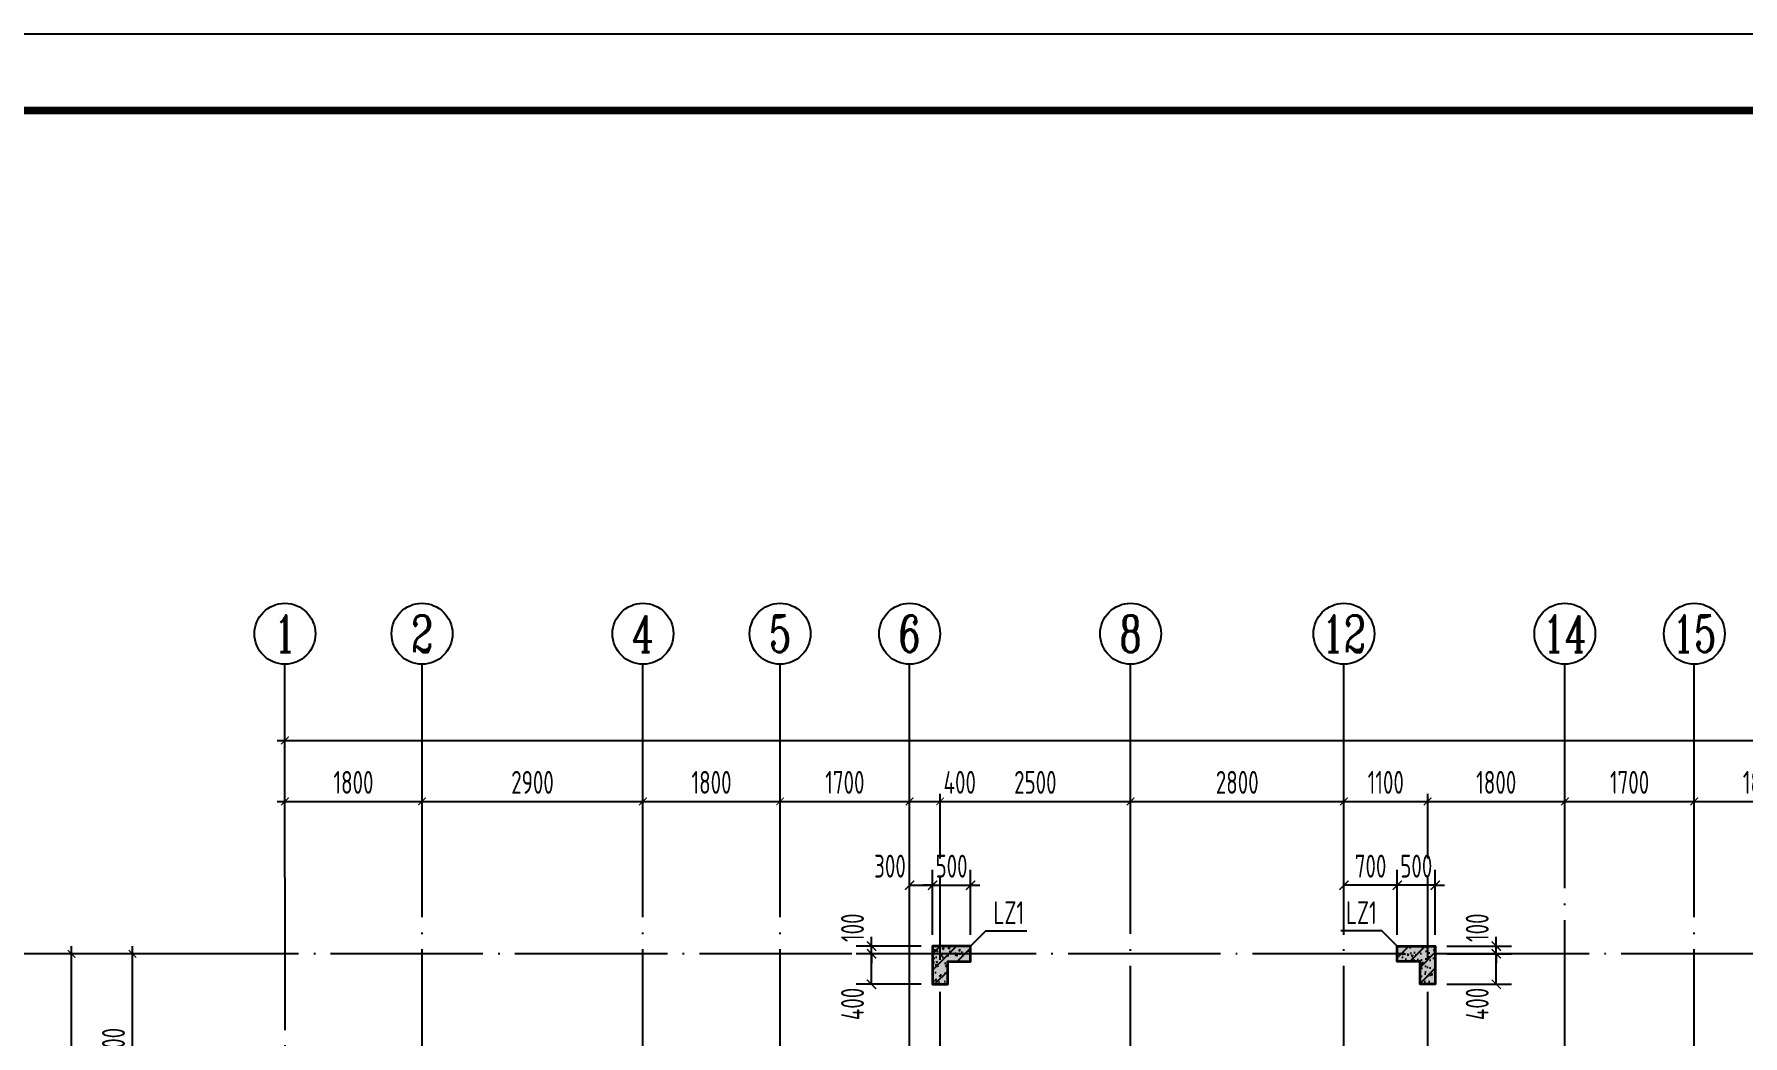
# Model space of a CAD drawing. Extents: x -812054 to 22247, y -644080 to 1003627.
# Drawn here: x -484306 to -461879, y -209654 to -196511 of the extents above; entities that cross this region are included whole.
import ezdxf
from ezdxf.enums import TextEntityAlignment as Align

# ---------------------------------------------------------------- set-up
doc = ezdxf.new("R2010")
doc.units = 0
doc.header["$LTSCALE"] = 1000
doc.linetypes.add('DOTE', pattern=[2.42, 2, -0.2, 0.02, -0.2])
doc.layers.get('0').update_dxf_attribs({"linetype": 'CONTINUOUS'})
doc.layers.get('DEFPOINTS').update_dxf_attribs({"linetype": 'CONTINUOUS'})
for name, color, linetype in [('-TK', 7, 'CONTINUOUS'), ('A-AXIS', 1, 'CONTINUOUS'), ('A-DOTE', 10, 'DOTE'), ('AXIS_NUM', 7, 'CONTINUOUS'), ('COLU_DE_TEXT', 7, 'CONTINUOUS'), ('LABEL', 1, 'CONTINUOUS'), ('S-Q墙标注', 3, 'CONTINUOUS'), ('S-X详图填充', 252, 'CONTINUOUS'), ('S-X详图实线', 4, 'CONTINUOUS'), ('S-Y一般标注', 3, 'CONTINUOUS'), ('S-Z柱填充', 252, 'CONTINUOUS'), ('S-Z柱实线', 6, 'CONTINUOUS')]:
    doc.layers.add(name, color=color, linetype=linetype)
doc.styles.add('TSSD_Axis', font='complex.shx', dxfattribs={"width": 0.7, "bigfont": 'hztxt.shx'})
doc.styles.add('TSSD_DIMENSION', font='Tssdeng.shx', dxfattribs={"width": 0.7, "bigfont": 'tssdchn.shx'})
doc.styles.add('TSSD_REIN', font='tssdeng.shx', dxfattribs={"width": 0.7, "height": 300, "bigfont": 'tssdchn.shx'})
doc.styles.add('结构文字', font='zstxt.shx', dxfattribs={"width": 0.7, "bigfont": 'zshz.shx'})
doc.dimstyles.new('STRUCK', dxfattribs={"dimtxt": 400, "dimasz": 121, "dimexe": 200, "dimexo": 150, "dimgap": 115, "dimtad": 1, "dimdec": 0, "dimdsep": 46, "dimtxsty": '结构文字', "dimblk": 'ARCHTICK', "dimcen": 400, "dimclrd": 3, "dimclre": 3, "dimclrt": 7, "dimadec": 0, "dimazin": 0, "dimtfac": 1, "dimtdec": 0, "dimtix": 1, "dimtmove": 2, "dimatfit": 3, "dimldrblk": '_DIMX', "dimfxl": 1, "dimtolj": 1, "dimtzin": 0, "dimarcsym": 0})
doc.dimstyles.new('TSSD_100_100', dxfattribs={"dimtxt": 300, "dimasz": 100, "dimexe": 100, "dimexo": 250, "dimgap": 100, "dimtad": 1, "dimdec": 0, "dimzin": 0, "dimdsep": 46, "dimtxsty": 'TSSD_DIMENSION', "dimblk": 'ARCHTICK', "dimcen": 0, "dimdle": 100, "dimclrt": 7, "dimadec": 0, "dimazin": 0, "dimtfac": 1, "dimtdec": 0, "dimtix": 1, "dimtmove": 2, "dimatfit": 3, "dimldrblk": 'ARCHTICK', "dimfxl": 1, "dimtolj": 1, "dimtzin": 0, "dimarcsym": 0})
pattern_1 = [(50, (-495292.39, -364363.86), (215.17805, -18.82564), [22.5, -247.5]), (355, (-495292.39, -364363.86), (-41.6254, 225.65764), [18, -198]), (100.4514, (-495274.46, -364365.43), (173.55281, 206.83186), [19.12206, -210.34263]), (46.1842, (-495292.4, -364303.86), (320.1723, -49.6557), [33.75, -371.25]), (96.6356, (-495265.7, -364308), (280.3988, 292.23536), [28.6831, -315.5139]), (351.1842, (-495292.4, -364303.86), (280.3986, 292.2356), [27, -297]), (21, (-495262.39, -364318.86), (179.07212, -120.78567), [22.5, -247.5]), (326, (-495262.39, -364318.86), (72.9946, 217.545), [18, -198]), (71.4514, (-495247.46, -364328.93), (252.0668, 96.75915), [19.12206, -210.34263]), (37.5, (-495292.39, -364363.865), (3.647957, 99.868156), [0, -195.6, 0, -201, 0, -198.75]), (7.5, (-495292.39, -364363.86), (78.92086, 118.32351), [0, -114.6, 0, -191.1, 0, -75.75]), (327.5, (-495359.29, -364363.865), (160.14673, -6.76646), [0, -75, 0, -234, 0, -310.5]), (317.5, (-495389.29, -364363.86), (174.95585, 30.0315), [0, -97.5, 0, -155.4, 0, -220.5]), (45, (-495292.39, -364363.86), (-106.06602, 106.06602), [])]

# ---------------------------------------------------------------- blocks, each defined once
blk = doc.blocks.new('ts_axno')
at = {"color": 0, "linetype": 'ByBlock', "lineweight": -2}
blk.add_circle((0, 0), 0.5, dxfattribs=at)
at = {"color": 0, "linetype": 'ByBlock', "lineweight": -2, "style": 'TSSD_Axis', "width": 0.7}
blk.add_attdef('A', text='', height=0.6, dxfattribs=at).set_placement((0, 0), align=Align.MIDDLE_CENTER)
blk = doc.blocks.new('_ArchTick')
at = {"color": 0, "linetype": 'ByBlock', "const_width": 0.15}
blk.add_lwpolyline([(-0.5, -0.5), (0.5, 0.5)], dxfattribs=at)
blk = doc.blocks.new('*D63')
at = {"layer": 'DEFPOINTS', "color": 0, "transparency": 16777216}
for p in [(6400, 22100), (4600, 21100), (6400, 21100)]:
    blk.add_point(p, dxfattribs=at)
at = {"layer": 'S-Y一般标注', "color": 0, "lineweight": -2, "transparency": 16777216}
for p, q in [((4500, 22100), (6500, 22100)), ((4600, 21350), (4600, 22200)), ((6400, 21350), (6400, 22200))]:
    blk.add_line(p, q, dxfattribs=at)
at = {"layer": 'S-Y一般标注', "color": 0, "lineweight": -2, "transparency": 16777216, "xscale": 100, "yscale": 100, "zscale": 100, "rotation": 180}
blk.add_blockref('_ArchTick', (4600, 22100), dxfattribs=at)
at = {"layer": 'S-Y一般标注', "color": 0, "lineweight": -2, "transparency": 16777216, "xscale": 100, "yscale": 100, "zscale": 100}
blk.add_blockref('_ArchTick', (6400, 22100), dxfattribs=at)
at = {"layer": 'S-Y一般标注', "color": 7, "transparency": 16777216, "insert": (5500, 22350), "char_height": 300, "attachment_point": 5, "style": 'TSSD_DIMENSION'}
blk.add_mtext('\\A1;1800', dxfattribs=at)
blk = doc.blocks.new('*D64')
at = {"layer": 'DEFPOINTS', "color": 0, "transparency": 16777216}
for p in [(9300, 22100), (6400, 21100), (9300, 21100)]:
    blk.add_point(p, dxfattribs=at)
at = {"layer": 'S-Y一般标注', "color": 0, "lineweight": -2, "transparency": 16777216}
for p, q in [((6300, 22100), (9400, 22100)), ((6400, 21350), (6400, 22200)), ((9300, 21350), (9300, 22200))]:
    blk.add_line(p, q, dxfattribs=at)
at = {"layer": 'S-Y一般标注', "color": 0, "lineweight": -2, "transparency": 16777216, "xscale": 100, "yscale": 100, "zscale": 100, "rotation": 180}
blk.add_blockref('_ArchTick', (6400, 22100), dxfattribs=at)
at = {"layer": 'S-Y一般标注', "color": 0, "lineweight": -2, "transparency": 16777216, "xscale": 100, "yscale": 100, "zscale": 100}
blk.add_blockref('_ArchTick', (9300, 22100), dxfattribs=at)
at = {"layer": 'S-Y一般标注', "color": 7, "transparency": 16777216, "insert": (7850, 22350), "char_height": 300, "attachment_point": 5, "style": 'TSSD_DIMENSION'}
blk.add_mtext('\\A1;2900', dxfattribs=at)
blk = doc.blocks.new('*D65')
at = {"layer": 'DEFPOINTS', "color": 0, "transparency": 16777216}
for p in [(11100, 22100), (9300, 21100), (11100, 21100)]:
    blk.add_point(p, dxfattribs=at)
at = {"layer": 'S-Y一般标注', "color": 0, "lineweight": -2, "transparency": 16777216}
for p, q in [((9200, 22100), (11200, 22100)), ((9300, 21350), (9300, 22200)), ((11100, 21350), (11100, 22200))]:
    blk.add_line(p, q, dxfattribs=at)
at = {"layer": 'S-Y一般标注', "color": 0, "lineweight": -2, "transparency": 16777216, "xscale": 100, "yscale": 100, "zscale": 100, "rotation": 180}
blk.add_blockref('_ArchTick', (9300, 22100), dxfattribs=at)
at = {"layer": 'S-Y一般标注', "color": 0, "lineweight": -2, "transparency": 16777216, "xscale": 100, "yscale": 100, "zscale": 100}
blk.add_blockref('_ArchTick', (11100, 22100), dxfattribs=at)
at = {"layer": 'S-Y一般标注', "color": 7, "transparency": 16777216, "insert": (10200, 22350), "char_height": 300, "attachment_point": 5, "style": 'TSSD_DIMENSION'}
blk.add_mtext('\\A1;1800', dxfattribs=at)
blk = doc.blocks.new('*D66')
at = {"layer": 'DEFPOINTS', "color": 0, "transparency": 16777216}
for p in [(12800, 22100), (11100, 21100), (12800, 21100)]:
    blk.add_point(p, dxfattribs=at)
at = {"layer": 'S-Y一般标注', "color": 0, "lineweight": -2, "transparency": 16777216}
for p, q in [((11000, 22100), (12900, 22100)), ((11100, 21350), (11100, 22200)), ((12800, 21350), (12800, 22200))]:
    blk.add_line(p, q, dxfattribs=at)
at = {"layer": 'S-Y一般标注', "color": 0, "lineweight": -2, "transparency": 16777216, "xscale": 100, "yscale": 100, "zscale": 100, "rotation": 180}
blk.add_blockref('_ArchTick', (11100, 22100), dxfattribs=at)
at = {"layer": 'S-Y一般标注', "color": 0, "lineweight": -2, "transparency": 16777216, "xscale": 100, "yscale": 100, "zscale": 100}
blk.add_blockref('_ArchTick', (12800, 22100), dxfattribs=at)
at = {"layer": 'S-Y一般标注', "color": 7, "transparency": 16777216, "insert": (11950, 22350), "char_height": 300, "attachment_point": 5, "style": 'TSSD_DIMENSION'}
blk.add_mtext('\\A1;1700', dxfattribs=at)
blk = doc.blocks.new('*D67')
at = {"layer": 'DEFPOINTS', "color": 0, "transparency": 16777216}
for p in [(13200, 22100), (12800, 21100), (13200, 21100)]:
    blk.add_point(p, dxfattribs=at)
at = {"layer": 'S-Y一般标注', "color": 0, "lineweight": -2, "transparency": 16777216}
for p, q in [((12700, 22100), (13300, 22100)), ((12800, 21350), (12800, 22200)), ((13200, 21350), (13200, 22200))]:
    blk.add_line(p, q, dxfattribs=at)
at = {"layer": 'S-Y一般标注', "color": 0, "lineweight": -2, "transparency": 16777216, "xscale": 100, "yscale": 100, "zscale": 100, "rotation": 180}
blk.add_blockref('_ArchTick', (12800, 22100), dxfattribs=at)
at = {"layer": 'S-Y一般标注', "color": 0, "lineweight": -2, "transparency": 16777216, "xscale": 100, "yscale": 100, "zscale": 100}
blk.add_blockref('_ArchTick', (13200, 22100), dxfattribs=at)
at = {"layer": 'S-Y一般标注', "color": 7, "transparency": 16777216, "insert": (13458, 22350), "char_height": 300, "attachment_point": 5, "style": 'TSSD_DIMENSION'}
blk.add_mtext('\\A1;400', dxfattribs=at)
blk = doc.blocks.new('*D68')
at = {"layer": 'DEFPOINTS', "color": 0, "transparency": 16777216}
for p in [(18500, 22100), (15700, 21100), (18500, 21100)]:
    blk.add_point(p, dxfattribs=at)
at = {"layer": 'S-Y一般标注', "color": 0, "lineweight": -2, "transparency": 16777216}
for p, q in [((15600, 22100), (18600, 22100)), ((15700, 21350), (15700, 22200)), ((18500, 21350), (18500, 22200))]:
    blk.add_line(p, q, dxfattribs=at)
at = {"layer": 'S-Y一般标注', "color": 0, "lineweight": -2, "transparency": 16777216, "xscale": 100, "yscale": 100, "zscale": 100, "rotation": 180}
blk.add_blockref('_ArchTick', (15700, 22100), dxfattribs=at)
at = {"layer": 'S-Y一般标注', "color": 0, "lineweight": -2, "transparency": 16777216, "xscale": 100, "yscale": 100, "zscale": 100}
blk.add_blockref('_ArchTick', (18500, 22100), dxfattribs=at)
at = {"layer": 'S-Y一般标注', "color": 7, "transparency": 16777216, "insert": (17100, 22350), "char_height": 300, "attachment_point": 5, "style": 'TSSD_DIMENSION'}
blk.add_mtext('\\A1;2800', dxfattribs=at)
blk = doc.blocks.new('*D69')
at = {"layer": 'DEFPOINTS', "color": 0, "transparency": 16777216}
for p in [(19600, 22100), (18500, 21100), (19600, 21100)]:
    blk.add_point(p, dxfattribs=at)
at = {"layer": 'S-Y一般标注', "color": 0, "lineweight": -2, "transparency": 16777216}
for p, q in [((18400, 22100), (19700, 22100)), ((18500, 21350), (18500, 22200)), ((19600, 21350), (19600, 22200))]:
    blk.add_line(p, q, dxfattribs=at)
at = {"layer": 'S-Y一般标注', "color": 0, "lineweight": -2, "transparency": 16777216, "xscale": 100, "yscale": 100, "zscale": 100, "rotation": 180}
blk.add_blockref('_ArchTick', (18500, 22100), dxfattribs=at)
at = {"layer": 'S-Y一般标注', "color": 0, "lineweight": -2, "transparency": 16777216, "xscale": 100, "yscale": 100, "zscale": 100}
blk.add_blockref('_ArchTick', (19600, 22100), dxfattribs=at)
at = {"layer": 'S-Y一般标注', "color": 7, "transparency": 16777216, "insert": (19050, 22350), "char_height": 300, "attachment_point": 5, "style": 'TSSD_DIMENSION'}
blk.add_mtext('\\A1;1100', dxfattribs=at)
blk = doc.blocks.new('*D70')
at = {"layer": 'DEFPOINTS', "color": 0, "transparency": 16777216}
for p in [(23100, 22100), (21400, 21100), (23100, 21100)]:
    blk.add_point(p, dxfattribs=at)
at = {"layer": 'S-Y一般标注', "color": 0, "lineweight": -2, "transparency": 16777216}
for p, q in [((21300, 22100), (23200, 22100)), ((21400, 21350), (21400, 22200)), ((23100, 21350), (23100, 22200))]:
    blk.add_line(p, q, dxfattribs=at)
at = {"layer": 'S-Y一般标注', "color": 0, "lineweight": -2, "transparency": 16777216, "xscale": 100, "yscale": 100, "zscale": 100, "rotation": 180}
blk.add_blockref('_ArchTick', (21400, 22100), dxfattribs=at)
at = {"layer": 'S-Y一般标注', "color": 0, "lineweight": -2, "transparency": 16777216, "xscale": 100, "yscale": 100, "zscale": 100}
blk.add_blockref('_ArchTick', (23100, 22100), dxfattribs=at)
at = {"layer": 'S-Y一般标注', "color": 7, "transparency": 16777216, "insert": (22250, 22350), "char_height": 300, "attachment_point": 5, "style": 'TSSD_DIMENSION'}
blk.add_mtext('\\A1;1700', dxfattribs=at)
blk = doc.blocks.new('*D71')
at = {"layer": 'DEFPOINTS', "color": 0, "transparency": 16777216}
for p in [(24900, 22100), (23100, 21100), (24900, 21100)]:
    blk.add_point(p, dxfattribs=at)
at = {"layer": 'S-Y一般标注', "color": 0, "lineweight": -2, "transparency": 16777216}
for p, q in [((23000, 22100), (25000, 22100)), ((23100, 21350), (23100, 22200)), ((24900, 21350), (24900, 22200))]:
    blk.add_line(p, q, dxfattribs=at)
at = {"layer": 'S-Y一般标注', "color": 0, "lineweight": -2, "transparency": 16777216, "xscale": 100, "yscale": 100, "zscale": 100, "rotation": 180}
blk.add_blockref('_ArchTick', (23100, 22100), dxfattribs=at)
at = {"layer": 'S-Y一般标注', "color": 0, "lineweight": -2, "transparency": 16777216, "xscale": 100, "yscale": 100, "zscale": 100}
blk.add_blockref('_ArchTick', (24900, 22100), dxfattribs=at)
at = {"layer": 'S-Y一般标注', "color": 7, "transparency": 16777216, "insert": (24000, 22350), "char_height": 300, "attachment_point": 5, "style": 'TSSD_DIMENSION'}
blk.add_mtext('\\A1;1800', dxfattribs=at)
blk = doc.blocks.new('*D85')
at = {"layer": 'DEFPOINTS', "color": 0, "transparency": 16777216}
for p in [(54600, 22900), (4600, 21100), (54600, 21100)]:
    blk.add_point(p, dxfattribs=at)
at = {"layer": 'S-Y一般标注', "color": 0, "lineweight": -2, "transparency": 16777216}
for p, q in [((4500, 22900), (54700, 22900)), ((4600, 21350), (4600, 23000)), ((54600, 21350), (54600, 23000))]:
    blk.add_line(p, q, dxfattribs=at)
at = {"layer": 'S-Y一般标注', "color": 0, "lineweight": -2, "transparency": 16777216, "xscale": 100, "yscale": 100, "zscale": 100, "rotation": 180}
blk.add_blockref('_ArchTick', (4600, 22900), dxfattribs=at)
at = {"layer": 'S-Y一般标注', "color": 0, "lineweight": -2, "transparency": 16777216, "xscale": 100, "yscale": 100, "zscale": 100}
blk.add_blockref('_ArchTick', (54600, 22900), dxfattribs=at)
at = {"layer": 'S-Y一般标注', "color": 7, "transparency": 16777216, "insert": (29600, 23150), "char_height": 300, "attachment_point": 5, "style": 'TSSD_DIMENSION'}
blk.add_mtext('\\A1;50000', dxfattribs=at)
blk = doc.blocks.new('*D92')
at = {"layer": 'DEFPOINTS', "color": 0, "transparency": 16777216}
for p in [(1800, 20100), (3600, 20100), (3600, 4600)]:
    blk.add_point(p, dxfattribs=at)
at = {"layer": 'S-Y一般标注', "color": 0, "lineweight": -2, "transparency": 16777216}
for p, q in [((1800, 4500), (1800, 20200)), ((3350, 20100), (1700, 20100)), ((3350, 4600), (1700, 4600))]:
    blk.add_line(p, q, dxfattribs=at)
at = {"layer": 'S-Y一般标注', "color": 0, "lineweight": -2, "transparency": 16777216, "xscale": 100, "yscale": 100, "zscale": 100}
for p, rotation in [((1800, 20100), 90), ((1800, 4600), 270)]:
    blk.add_blockref('_ArchTick', p, dxfattribs=dict(at, rotation=rotation))
at = {"layer": 'S-Y一般标注', "color": 7, "transparency": 16777216, "insert": (1550, 12350), "char_height": 300, "attachment_point": 5, "rotation": 90, "style": 'TSSD_DIMENSION'}
blk.add_mtext('\\A1;15500', dxfattribs=at)
blk = doc.blocks.new('*D95')
at = {"layer": 'DEFPOINTS', "color": 0, "transparency": 16777216}
for p in [(2600, 20100), (3600, 20100), (3600, 17600)]:
    blk.add_point(p, dxfattribs=at)
at = {"layer": 'S-Y一般标注', "color": 0, "lineweight": -2, "transparency": 16777216}
for p, q in [((2600, 17500), (2600, 20200)), ((3350, 20100), (2500, 20100)), ((3350, 17600), (2500, 17600))]:
    blk.add_line(p, q, dxfattribs=at)
at = {"layer": 'S-Y一般标注', "color": 0, "lineweight": -2, "transparency": 16777216, "xscale": 100, "yscale": 100, "zscale": 100}
for p, rotation in [((2600, 20100), 90), ((2600, 17600), 270)]:
    blk.add_blockref('_ArchTick', p, dxfattribs=dict(at, rotation=rotation))
at = {"layer": 'S-Y一般标注', "color": 7, "transparency": 16777216, "insert": (2350, 18850), "char_height": 300, "attachment_point": 5, "rotation": 90, "style": 'TSSD_DIMENSION'}
blk.add_mtext('\\A1;2500', dxfattribs=at)
blk = doc.blocks.new('*D98')
at = {"layer": 'DEFPOINTS', "color": 0, "transparency": 16777216}
for p in [(15700, 22100), (13200, 21100), (15700, 21100)]:
    blk.add_point(p, dxfattribs=at)
at = {"layer": 'S-Y一般标注', "color": 0, "lineweight": -2, "transparency": 16777216}
for p, q in [((13100, 22100), (15800, 22100)), ((13200, 21350), (13200, 22200)), ((15700, 21350), (15700, 22200))]:
    blk.add_line(p, q, dxfattribs=at)
at = {"layer": 'S-Y一般标注', "color": 0, "lineweight": -2, "transparency": 16777216, "xscale": 100, "yscale": 100, "zscale": 100, "rotation": 180}
blk.add_blockref('_ArchTick', (13200, 22100), dxfattribs=at)
at = {"layer": 'S-Y一般标注', "color": 0, "lineweight": -2, "transparency": 16777216, "xscale": 100, "yscale": 100, "zscale": 100}
blk.add_blockref('_ArchTick', (15700, 22100), dxfattribs=at)
at = {"layer": 'S-Y一般标注', "color": 7, "transparency": 16777216, "insert": (14450, 22350), "char_height": 300, "attachment_point": 5, "style": 'TSSD_DIMENSION'}
blk.add_mtext('\\A1;2500', dxfattribs=at)
blk = doc.blocks.new('*D99')
at = {"layer": 'DEFPOINTS', "color": 0, "transparency": 16777216}
for p in [(21400, 22100), (19600, 21100), (21400, 21100)]:
    blk.add_point(p, dxfattribs=at)
at = {"layer": 'S-Y一般标注', "color": 0, "lineweight": -2, "transparency": 16777216}
for p, q in [((19500, 22100), (21500, 22100)), ((19600, 21350), (19600, 22200)), ((21400, 21350), (21400, 22200))]:
    blk.add_line(p, q, dxfattribs=at)
at = {"layer": 'S-Y一般标注', "color": 0, "lineweight": -2, "transparency": 16777216, "xscale": 100, "yscale": 100, "zscale": 100, "rotation": 180}
blk.add_blockref('_ArchTick', (19600, 22100), dxfattribs=at)
at = {"layer": 'S-Y一般标注', "color": 0, "lineweight": -2, "transparency": 16777216, "xscale": 100, "yscale": 100, "zscale": 100}
blk.add_blockref('_ArchTick', (21400, 22100), dxfattribs=at)
at = {"layer": 'S-Y一般标注', "color": 7, "transparency": 16777216, "insert": (20500, 22350), "char_height": 300, "attachment_point": 5, "style": 'TSSD_DIMENSION'}
blk.add_mtext('\\A1;1800', dxfattribs=at)
blk = doc.blocks.new('*D2313')
at = {"layer": 'DEFPOINTS', "color": 0, "transparency": 16777216}
for p in [(-473315, -208478), (-472515, -208478), (-472515, -208578)]:
    blk.add_point(p, dxfattribs=at)
at = {"layer": 'S-Q墙标注', "color": 3, "lineweight": -2, "transparency": 16777216}
for p, q in [((-472665, -208478), (-473515, -208478)), ((-473315, -208478), (-473315, -208357)), ((-473315, -208578), (-473315, -208478)), ((-472665, -208578), (-473515, -208578)), ((-473315, -208578), (-473315, -208699))]:
    blk.add_line(p, q, dxfattribs=at)
at = {"layer": 'S-Q墙标注', "color": 3, "lineweight": -2, "transparency": 16777216, "xscale": 121, "yscale": 121, "zscale": 121}
for p, rotation in [((-473315, -208478), 270), ((-473315, -208578), 90)]:
    blk.add_blockref('_ArchTick', p, dxfattribs=dict(at, rotation=rotation))
at = {"layer": 'S-Q墙标注', "color": 7, "transparency": 16777216, "insert": (-473565, -208236), "char_height": 300, "attachment_point": 5, "rotation": 90, "style": 'TSSD_REIN'}
blk.add_mtext('\\A1;100', dxfattribs=at)
blk = doc.blocks.new('_DIMX')
blk.add_line((-150, 0), (150, 0))
at = {"const_width": 50}
blk.add_lwpolyline([(-70, -70), (70, 70)], dxfattribs=at)
blk = doc.blocks.new('*D2314')
at = {"layer": 'DEFPOINTS', "color": 0, "transparency": 16777216}
for p in [(-473315, -208578), (-472515, -208578), (-472515, -208978)]:
    blk.add_point(p, dxfattribs=at)
at = {"layer": 'S-Q墙标注', "color": 3, "lineweight": -2, "transparency": 16777216}
for p, q in [((-472665, -208578), (-473515, -208578)), ((-473315, -208978), (-473315, -208578)), ((-472665, -208978), (-473515, -208978))]:
    blk.add_line(p, q, dxfattribs=at)
at = {"layer": 'S-Q墙标注', "color": 3, "lineweight": -2, "transparency": 16777216, "xscale": 121, "yscale": 121, "zscale": 121}
for p, rotation in [((-473315, -208578), 90), ((-473315, -208978), 270)]:
    blk.add_blockref('_ArchTick', p, dxfattribs=dict(at, rotation=rotation))
at = {"layer": 'S-Q墙标注', "color": 7, "transparency": 16777216, "insert": (-473565, -209236), "char_height": 300, "attachment_point": 5, "rotation": 90, "style": 'TSSD_REIN'}
blk.add_mtext('\\A1;400', dxfattribs=at)
blk = doc.blocks.new('*D2318')
at = {"layer": 'DEFPOINTS', "color": 0, "transparency": 16777216}
for p in [(-472015, -207678), (-472515, -208478), (-472015, -208478)]:
    blk.add_point(p, dxfattribs=at)
at = {"layer": 'S-Q墙标注', "color": 3, "lineweight": -2, "transparency": 16777216}
for p, q in [((-472515, -207678), (-472636, -207678)), ((-472515, -208328), (-472515, -207478)), ((-472515, -207678), (-472015, -207678)), ((-472015, -208328), (-472015, -207478)), ((-472015, -207678), (-471894, -207678))]:
    blk.add_line(p, q, dxfattribs=at)
at = {"layer": 'S-Q墙标注', "color": 3, "lineweight": -2, "transparency": 16777216, "xscale": 121, "yscale": 121, "zscale": 121}
blk.add_blockref('_ArchTick', (-472515, -207678), dxfattribs=at)
at = {"layer": 'S-Q墙标注', "color": 3, "lineweight": -2, "transparency": 16777216, "xscale": 121, "yscale": 121, "zscale": 121, "rotation": 180}
blk.add_blockref('_ArchTick', (-472015, -207678), dxfattribs=at)
at = {"layer": 'S-Q墙标注', "color": 7, "transparency": 16777216, "insert": (-472265, -207428), "char_height": 300, "attachment_point": 5, "style": 'TSSD_REIN'}
blk.add_mtext('\\A1;500', dxfattribs=at)
blk = doc.blocks.new('*D2319')
at = {"layer": 'DEFPOINTS', "color": 0, "transparency": 16777216}
for p in [(-472515, -207678), (-472815, -208478), (-472515, -208478)]:
    blk.add_point(p, dxfattribs=at)
at = {"layer": 'S-Q墙标注', "color": 3, "lineweight": -2, "transparency": 16777216}
for p, q in [((-472815, -208328), (-472815, -207478)), ((-472815, -207678), (-472515, -207678)), ((-472515, -208328), (-472515, -207478))]:
    blk.add_line(p, q, dxfattribs=at)
at = {"layer": 'S-Q墙标注', "color": 3, "lineweight": -2, "transparency": 16777216, "xscale": 121, "yscale": 121, "zscale": 121, "rotation": 180}
blk.add_blockref('_ArchTick', (-472815, -207678), dxfattribs=at)
at = {"layer": 'S-Q墙标注', "color": 3, "lineweight": -2, "transparency": 16777216, "xscale": 121, "yscale": 121, "zscale": 121}
blk.add_blockref('_ArchTick', (-472515, -207678), dxfattribs=at)
at = {"layer": 'S-Q墙标注', "color": 7, "transparency": 16777216, "insert": (-473073, -207428), "char_height": 300, "attachment_point": 5, "style": 'TSSD_REIN'}
blk.add_mtext('\\A1;300', dxfattribs=at)
blk = doc.blocks.new('*D2321')
at = {"layer": 'DEFPOINTS', "color": 0, "transparency": 16777216}
for p in [(-465915, -208478), (-465115, -208478), (-465915, -208578)]:
    blk.add_point(p, dxfattribs=at)
at = {"layer": 'S-Q墙标注', "color": 3, "lineweight": -2, "transparency": 16777216}
for p, q in [((-465765, -208478), (-464915, -208478)), ((-465115, -208478), (-465115, -208357)), ((-465115, -208578), (-465115, -208478)), ((-465765, -208578), (-464915, -208578)), ((-465115, -208578), (-465115, -208699))]:
    blk.add_line(p, q, dxfattribs=at)
at = {"layer": 'S-Q墙标注', "color": 3, "lineweight": -2, "transparency": 16777216, "xscale": 121, "yscale": 121, "zscale": 121}
for p, rotation in [((-465115, -208478), 270), ((-465115, -208578), 90)]:
    blk.add_blockref('_ArchTick', p, dxfattribs=dict(at, rotation=rotation))
at = {"layer": 'S-Q墙标注', "color": 7, "transparency": 16777216, "insert": (-465365, -208236), "char_height": 300, "attachment_point": 5, "rotation": 90, "style": 'TSSD_REIN'}
blk.add_mtext('\\A1;100', dxfattribs=at)
blk = doc.blocks.new('*D2322')
at = {"layer": 'DEFPOINTS', "color": 0, "transparency": 16777216}
for p in [(-465915, -208578), (-465115, -208578), (-465915, -208978)]:
    blk.add_point(p, dxfattribs=at)
at = {"layer": 'S-Q墙标注', "color": 3, "lineweight": -2, "transparency": 16777216}
for p, q in [((-465765, -208578), (-464915, -208578)), ((-465115, -208978), (-465115, -208578)), ((-465765, -208978), (-464915, -208978))]:
    blk.add_line(p, q, dxfattribs=at)
at = {"layer": 'S-Q墙标注', "color": 3, "lineweight": -2, "transparency": 16777216, "xscale": 121, "yscale": 121, "zscale": 121}
for p, rotation in [((-465115, -208578), 90), ((-465115, -208978), 270)]:
    blk.add_blockref('_ArchTick', p, dxfattribs=dict(at, rotation=rotation))
at = {"layer": 'S-Q墙标注', "color": 7, "transparency": 16777216, "insert": (-465365, -209236), "char_height": 300, "attachment_point": 5, "rotation": 90, "style": 'TSSD_REIN'}
blk.add_mtext('\\A1;400', dxfattribs=at)
blk = doc.blocks.new('*D2325')
at = {"layer": 'DEFPOINTS', "color": 0, "transparency": 16777216}
for p in [(-466415, -207678), (-466415, -208478), (-465915, -208478)]:
    blk.add_point(p, dxfattribs=at)
at = {"layer": 'S-Q墙标注', "color": 3, "lineweight": -2, "transparency": 16777216}
for p, q in [((-466415, -207678), (-466536, -207678)), ((-466415, -208328), (-466415, -207478)), ((-465915, -207678), (-466415, -207678)), ((-465915, -208328), (-465915, -207478)), ((-465915, -207678), (-465794, -207678))]:
    blk.add_line(p, q, dxfattribs=at)
at = {"layer": 'S-Q墙标注', "color": 3, "lineweight": -2, "transparency": 16777216, "xscale": 121, "yscale": 121, "zscale": 121}
blk.add_blockref('_ArchTick', (-466415, -207678), dxfattribs=at)
at = {"layer": 'S-Q墙标注', "color": 3, "lineweight": -2, "transparency": 16777216, "xscale": 121, "yscale": 121, "zscale": 121, "rotation": 180}
blk.add_blockref('_ArchTick', (-465915, -207678), dxfattribs=at)
at = {"layer": 'S-Q墙标注', "color": 7, "transparency": 16777216, "insert": (-466165, -207428), "char_height": 300, "attachment_point": 5, "style": 'TSSD_REIN'}
blk.add_mtext('\\A1;500', dxfattribs=at)
blk = doc.blocks.new('*D2327')
at = {"layer": 'DEFPOINTS', "color": 0, "transparency": 16777216}
for p in [(-467115, -207678), (-467115, -208478), (-466415, -208478)]:
    blk.add_point(p, dxfattribs=at)
at = {"layer": 'S-Q墙标注', "color": 3, "lineweight": -2, "transparency": 16777216}
for p, q in [((-467115, -208328), (-467115, -207478)), ((-466415, -207678), (-467115, -207678)), ((-466415, -208328), (-466415, -207478))]:
    blk.add_line(p, q, dxfattribs=at)
at = {"layer": 'S-Q墙标注', "color": 3, "lineweight": -2, "transparency": 16777216, "xscale": 121, "yscale": 121, "zscale": 121, "rotation": 180}
blk.add_blockref('_ArchTick', (-467115, -207678), dxfattribs=at)
at = {"layer": 'S-Q墙标注', "color": 3, "lineweight": -2, "transparency": 16777216, "xscale": 121, "yscale": 121, "zscale": 121}
blk.add_blockref('_ArchTick', (-466415, -207678), dxfattribs=at)
at = {"layer": 'S-Q墙标注', "color": 7, "transparency": 16777216, "insert": (-466765, -207428), "char_height": 300, "attachment_point": 5, "style": 'TSSD_REIN'}
blk.add_mtext('\\A1;700', dxfattribs=at)
blk = doc.blocks.new('A1')
blk.add_lwpolyline([(0, 59400), (0, 0), (84100, 0), (84100, 59400)], close=True)
at = {"const_width": 100}
blk.add_lwpolyline([(2500, 58400), (2500, 1000), (83100, 1000), (83100, 58400)], close=True, dxfattribs=at)
blk = doc.blocks.new('20210726.16350016')
at = {"layer": 'A-AXIS'}
for p, q in [((4600, 21100), (4600, 23900)), ((6400, 21100), (6400, 23900)), ((9300, 21100), (9300, 23900)), ((11100, 21100), (11100, 23900)), ((12800, 21100), (12800, 23900)), ((15700, 21100), (15700, 23900)), ((18500, 21100), (18500, 23900)), ((21400, 21100), (21400, 23900)), ((23100, 21100), (23100, 23900)), ((3600, 20100), (800, 20100))]:
    blk.add_line(p, q, dxfattribs=at)
at = {"layer": 'A-DOTE'}
for p, q in [((4600, 21100), (4600, 3600)), ((6400, 10900), (6400, 21100)), ((9300, 10900), (9300, 21100)), ((11100, 10900), (11100, 21100)), ((12800, 13700), (12800, 21100)), ((13200, 17600), (13200, 21100)), ((15700, 13100.3), (15700, 21100)), ((18500, 13100.3), (18500, 21100)), ((19600, 17600), (19600, 21100)), ((21400, 13700), (21400, 21100)), ((23100, 10900), (23100, 21100)), ((55600, 20100), (3600, 20100))]:
    blk.add_line(p, q, dxfattribs=at)
at = {"layer": 'A-AXIS'}
ref = blk.add_blockref('ts_axno', (4600, 24300), dxfattribs=dict(at, xscale=800, yscale=800, zscale=800))
ref.add_attrib('1', '1', dxfattribs={"layer": 'AXIS_NUM', "height": 480, "style": 'TSSD_Axis', "width": 0.7}).set_placement((4600, 24300), align=Align.MIDDLE_CENTER)
ref = blk.add_blockref('ts_axno', (6400, 24300), dxfattribs=dict(at, xscale=800, yscale=800, zscale=800))
ref.add_attrib('2', '2', dxfattribs={"layer": 'AXIS_NUM', "height": 480, "style": 'TSSD_Axis', "width": 0.7}).set_placement((6400, 24300), align=Align.MIDDLE_CENTER)
ref = blk.add_blockref('ts_axno', (9300, 24300), dxfattribs=dict(at, xscale=800, yscale=800, zscale=800))
ref.add_attrib('3', '4', dxfattribs={"layer": 'AXIS_NUM', "height": 480, "style": 'TSSD_Axis', "width": 0.7}).set_placement((9300, 24300), align=Align.MIDDLE_CENTER)
ref = blk.add_blockref('ts_axno', (11100, 24300), dxfattribs=dict(at, xscale=800, yscale=800, zscale=800))
ref.add_attrib('4', '5', dxfattribs={"layer": 'AXIS_NUM', "height": 480, "style": 'TSSD_Axis', "width": 0.7}).set_placement((11100, 24300), align=Align.MIDDLE_CENTER)
ref = blk.add_blockref('ts_axno', (12800, 24300), dxfattribs=dict(at, xscale=800, yscale=800, zscale=800))
ref.add_attrib('5', '6', dxfattribs={"layer": 'AXIS_NUM', "height": 480, "style": 'TSSD_Axis', "width": 0.7}).set_placement((12800, 24300), align=Align.MIDDLE_CENTER)
ref = blk.add_blockref('ts_axno', (15700, 24300), dxfattribs=dict(at, xscale=800, yscale=800, zscale=800))
ref.add_attrib('6', '8', dxfattribs={"layer": 'AXIS_NUM', "height": 480, "style": 'TSSD_Axis', "width": 0.7}).set_placement((15700, 24300), align=Align.MIDDLE_CENTER)
ref = blk.add_blockref('ts_axno', (18500, 24300), dxfattribs=dict(at, xscale=800, yscale=800, zscale=800))
ref.add_attrib('7', '12', dxfattribs={"layer": 'AXIS_NUM', "height": 480, "style": 'TSSD_Axis', "width": 0.7}).set_placement((18500, 24300), align=Align.MIDDLE_CENTER)
ref = blk.add_blockref('ts_axno', (21400, 24300), dxfattribs=dict(at, xscale=800, yscale=800, zscale=800))
ref.add_attrib('8', '14', dxfattribs={"layer": 'AXIS_NUM', "height": 480, "style": 'TSSD_Axis', "width": 0.7}).set_placement((21400, 24300), align=Align.MIDDLE_CENTER)
ref = blk.add_blockref('ts_axno', (23100, 24300), dxfattribs=dict(at, xscale=800, yscale=800, zscale=800))
ref.add_attrib('9', '15', dxfattribs={"layer": 'AXIS_NUM', "height": 480, "style": 'TSSD_Axis', "width": 0.7}).set_placement((23100, 24300), align=Align.MIDDLE_CENTER)
at = {"layer": 'S-Y一般标注'}
for base, p1, p2, picture, middle in [((54600, 22900), (4600, 21100), (54600, 21100), '*D85', (29600, 23150)), ((6400, 22100), (4600, 21100), (6400, 21100), '*D63', (5500, 22350)), ((9300, 22100), (6400, 21100), (9300, 21100), '*D64', (7850, 22350)), ((11100, 22100), (9300, 21100), (11100, 21100), '*D65', (10200, 22350)), ((12800, 22100), (11100, 21100), (12800, 21100), '*D66', (11950, 22350)), ((15700, 22100), (13200, 21100), (15700, 21100), '*D98', (14450, 22350)), ((18500, 22100), (15700, 21100), (18500, 21100), '*D68', (17100, 22350)), ((19600, 22100), (18500, 21100), (19600, 21100), '*D69', (19050, 22350)), ((21400, 22100), (19600, 21100), (21400, 21100), '*D99', (20500, 22350)), ((23100, 22100), (21400, 21100), (23100, 21100), '*D70', (22250, 22350)), ((24900, 22100), (23100, 21100), (24900, 21100), '*D71', (24000, 22350))]:
    dim = blk.add_linear_dim(base=base, p1=p1, p2=p2, dimstyle='TSSD_100_100', dxfattribs=at)
    dim.commit()
    dim.dimension.update_dxf_attribs({"geometry": picture, "text_midpoint": middle})
dim = blk.add_linear_dim(base=(13200, 22100), p1=(12800, 21100), p2=(13200, 21100), dimstyle='TSSD_100_100', dxfattribs=at)
dim.commit()
dim.dimension.update_dxf_attribs({"geometry": '*D67', "text_midpoint": (13458.1, 22350), "dimtype": 160})
for base, p1, picture, middle in [((1800, 20100), (3600, 4600), '*D92', (1550, 12350)), ((2600, 20100), (3600, 17600), '*D95', (2350, 18850))]:
    dim = blk.add_linear_dim(base=base, p1=p1, p2=(3600, 20100), angle=90, dimstyle='TSSD_100_100', dxfattribs=at)
    dim.commit()
    dim.dimension.update_dxf_attribs({"geometry": picture, "text_midpoint": middle})

msp = doc.modelspace()

# ---------------------------------------------------------------- hatches: boundary and pattern name
at = {"layer": 'S-X详图填充'}
h = msp.add_hatch(color=256, dxfattribs=at)
h.dxf.hatch_style = 1
h.paths.add_polyline_path([(-472015.3, -208478.25), (-472515.3, -208478.25), (-472515.3, -208978.25), (-472315.3, -208978.25), (-472315.3, -208678.25), (-472015.3, -208678.25)])
h = msp.add_hatch(color=256, dxfattribs=at)
h.dxf.hatch_style = 1
h.paths.add_polyline_path([(-466415.32, -208478.26), (-465915.32, -208478.26), (-465915.32, -208978.26), (-466115.32, -208978.26), (-466115.32, -208678.26), (-466415.32, -208678.26)])
at = {"layer": 'S-Z柱填充'}
h = msp.add_hatch(dxfattribs=at)
h.set_pattern_fill('ARMORED', color=256, scale=30, style=0)
h.set_pattern_definition(pattern_1)
h.paths.add_polyline_path([(-472015.31, -208478.25), (-472515.31, -208478.25), (-472515.31, -208978.25), (-472315.31, -208978.25), (-472315.31, -208678.25), (-472015.31, -208678.25)])
h = msp.add_hatch(dxfattribs=at)
h.set_pattern_fill('ARMORED', color=256, scale=30, style=0)
h.set_pattern_definition(pattern_1)
h.paths.add_polyline_path([(-466415.33, -208478.25), (-465915.33, -208478.25), (-465915.33, -208978.25), (-466115.33, -208978.25), (-466115.33, -208678.25), (-466415.33, -208678.25)])

# ---------------------------------------------------------------- linework, layer by layer
at = {"layer": 'LABEL'}
for points in [[(-472015.31, -208478.26), (-471815.31, -208278.26), (-471276.36, -208278.26)], [(-466415.33, -208478.26), (-466615.33, -208278.26), (-467154.28, -208278.26)]]:
    msp.add_lwpolyline(points, dxfattribs=at)
at = {"layer": 'S-X详图实线'}
for points in [[(-472315.3, -208978.25), (-472315.3, -208678.25), (-472015.3, -208678.25), (-472015.3, -208478.25), (-472515.3, -208478.25), (-472515.3, -208978.25), (-472315.3, -208978.25)], [(-466115.32, -208978.25), (-466115.32, -208678.25), (-466415.32, -208678.25), (-466415.32, -208478.25), (-465915.32, -208478.25), (-465915.32, -208978.25), (-466115.32, -208978.25)]]:
    msp.add_lwpolyline(points, dxfattribs=at)
at = {"layer": 'S-Z柱实线', "lineweight": 35}
for points in [[(-472015.31, -208478.25), (-472515.31, -208478.25), (-472515.31, -208978.25), (-472315.31, -208978.25), (-472315.31, -208678.25), (-472015.31, -208678.25), (-472015.31, -208478.25)], [(-472015.3, -208478.25), (-472515.3, -208478.25), (-472515.3, -208978.25), (-472315.3, -208978.25), (-472315.3, -208678.25), (-472015.3, -208678.25), (-472015.3, -208478.25)], [(-466415.33, -208478.25), (-465915.33, -208478.25), (-465915.33, -208978.25), (-466115.33, -208978.25), (-466115.33, -208678.25), (-466415.33, -208678.25), (-466415.33, -208478.25)], [(-466415.32, -208478.26), (-465915.32, -208478.26), (-465915.32, -208978.26), (-466115.32, -208978.26), (-466115.32, -208678.26), (-466415.32, -208678.26), (-466415.32, -208478.26)]]:
    msp.add_lwpolyline(points, dxfattribs=at)

# ---------------------------------------------------------------- block references
at = {"layer": '-TK'}
msp.add_blockref('A1', (-495656.77, -255910.56), dxfattribs=at)
at = {"layer": 'A-DOTE'}
msp.add_blockref('20210726.16350016', (-485615.32, -228678.31), dxfattribs=at)

# ---------------------------------------------------------------- texts
at = {"layer": 'COLU_DE_TEXT', "style": 'TSSD_REIN', "width": 0.7}
for p in [(-471715.31, -208278.26), (-467086.87, -208278.26)]:
    msp.add_text('LZ1', height=300, dxfattribs=at).set_placement(p, align=Align.BOTTOM_LEFT)

# ---------------------------------------------------------------- dimensions: what is measured, and where the dimension line sits
at = {"layer": 'S-Q墙标注'}
dim = msp.add_linear_dim(base=(-472515.31, -207678.25), p1=(-472815.32, -208478.25), p2=(-472515.31, -208478.25), dimstyle='STRUCK', override={"dimtxt": 300, "dimgap": 100, "dimtxsty": 'TSSD_REIN'}, dxfattribs=at)
dim.commit()
dim.dimension.update_dxf_attribs({"geometry": '*D2319', "text_midpoint": (-473073.4, -207428.25), "dimtype": 160})
dim = msp.add_linear_dim(base=(-472015.31, -207678.25), p1=(-472515.31, -208478.25), p2=(-472015.31, -208478.25), dimstyle='STRUCK', override={"dimtxt": 300, "dimgap": 100, "dimtxsty": 'TSSD_REIN'}, dxfattribs=at)
dim.commit()
dim.dimension.update_dxf_attribs({"geometry": '*D2318', "text_midpoint": (-472265.31, -207428.25)})
for base, p1, p2, picture, middle in [((-467115.32, -207678.25), (-466415.33, -208478.25), (-467115.32, -208478.25), '*D2327', (-466765.33, -207428.25)), ((-466415.33, -207678.25), (-465915.33, -208478.25), (-466415.33, -208478.25), '*D2325', (-466165.33, -207428.25))]:
    dim = msp.add_linear_dim(base=base, p1=p1, p2=p2, angle=180, dimstyle='STRUCK', override={"dimtxt": 300, "dimgap": 100, "dimtxsty": 'TSSD_REIN'}, dxfattribs=at)
    dim.commit()
    dim.dimension.update_dxf_attribs({"geometry": picture, "text_midpoint": middle})
for base, p1, p2, picture, middle in [((-473315.31, -208478.25), (-472515.31, -208578.25), (-472515.31, -208478.25), '*D2313', (-473565.31, -208236.33)), ((-465115.33, -208478.25), (-465915.33, -208578.25), (-465915.33, -208478.25), '*D2321', (-465365.33, -208236.33)), ((-473315.31, -208578.25), (-472515.31, -208978.25), (-472515.31, -208578.25), '*D2314', (-473565.31, -209236.33)), ((-465115.33, -208578.25), (-465915.33, -208978.25), (-465915.33, -208578.25), '*D2322', (-465365.33, -209236.33))]:
    dim = msp.add_linear_dim(base=base, p1=p1, p2=p2, angle=90, dimstyle='STRUCK', override={"dimtxt": 300, "dimgap": 100, "dimtxsty": 'TSSD_REIN'}, dxfattribs=at)
    dim.commit()
    dim.dimension.update_dxf_attribs({"geometry": picture, "text_midpoint": middle, "dimtype": 160})

doc.saveas('drawing.dxf')
